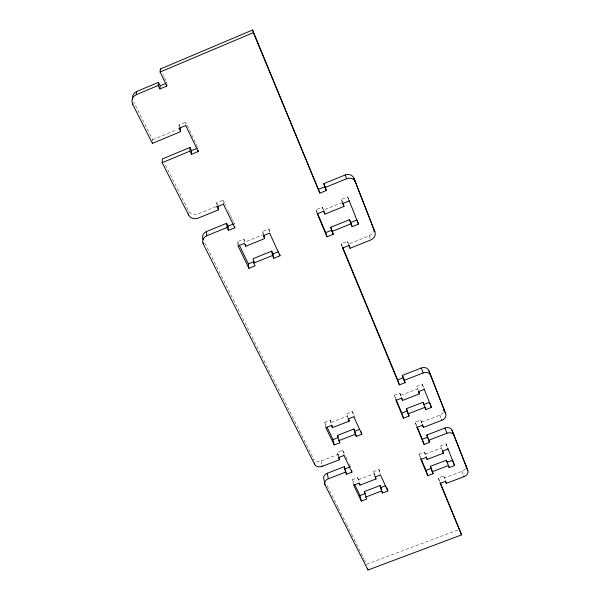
<?xml version="1.0" encoding="UTF-8"?>
<svg xmlns="http://www.w3.org/2000/svg" width="600" height="600" viewBox="0 0 600 600"><rect width="100%" height="100%" fill="white"/><g stroke="black" fill="none" stroke-linecap="round" stroke-linejoin="round"><path stroke-width="0.45" stroke-dasharray="3 2.25" d="M179.01 126.81L179.047 124.86L185.73 122.062L186.517 123.705M166.958 83.273L166.567 82.02M152.61 141.113L152.73 139.762L133.703 102.007M166.553 83.062L166.98 82.883M152.73 139.762L177.127 129.585M216.87 204.81L216.72 202.792L223.11 200.175L224.528 203.145M216.075 206.603L197.775 214.103A7.035 6.465 6.1 0 1 188.535 210.788L164.49 163.087M233.933 223.785L234.322 223.62L233.978 222.9M238.095 245.947L237.608 241.642L243.847 239.108L245.19 241.928L262.207 235.028M263.31 235.718L262.597 231.495L268.86 228.952L270.382 232.282M317.272 213.817L316.058 209.767L322.38 207.202L323.587 210.105L341.685 202.763M342.817 203.452L341.37 199.493L347.715 196.92L348.735 199.485M342.195 246.683L341.228 243.765L347.407 241.282L348.397 243.705M349.83 243.532L369.157 235.763A6.705 6.03 -23.8 0 0 373.358 231.142M325.83 427.575L324.697 422.325L330.233 420.173L331.673 424.11M348.18 418.905L346.868 413.707L352.425 411.548L355.095 417.375M395.985 400.373L394.283 395.303L399.877 393.127L401.692 397.905M418.59 391.597L416.7 386.595L422.317 384.412L423.683 387.825M331.282 422.362L347.888 415.912L346.868 413.707M400.815 395.377L417.615 388.853L416.7 386.595M338.115 455.91L337.29 452.22L342.712 450.127L344.295 453.45M416.543 426.053L415.17 422.183L420.66 420.067L422.13 423.832M313.897 460.567L313.582 458.88A5.843 4.613 -11.8 0 0 321.067 460.957L338.303 454.312L337.29 452.22M421.545 422.228L439.845 415.17A5.91 4.695 -20.4 0 0 443.235 412.395M353.64 485.153L352.343 479.685L357.66 477.653L359.19 482.002M375.075 476.955L373.612 471.54L378.945 469.493L380.873 473.715M420.893 459.412L419.07 454.11L424.44 452.055L425.925 455.88M442.567 451.125L440.572 445.875L445.957 443.812L447.683 448.14M358.612 479.655L374.55 473.558L373.612 471.54M425.303 454.118L441.405 447.952L440.572 445.875M439.507 481.35L438.308 477.998L443.572 475.995L444.382 477.975L461.955 471.293A5.662 4.305 -19.9 0 0 465.668 467.805M457.92 529.972L366.697 564.255L364.605 560.107M204.825 243.112L313.163 458.04M327.18 485.85L337.928 507.173M338.317 507.945L346.043 523.275M346.418 524.025L351.337 533.783M351.705 534.518L364.185 559.275M179.047 124.86L179.933 126.698M216.72 202.792L217.702 204.833M237.608 241.642L238.8 244.11M324.697 422.325L326.288 425.618M352.343 479.685L354.36 483.855M162.847 74.235L163.26 75.105M163.68 75.975L164.093 76.838M164.505 77.707L166.155 81.157M187.297 125.34L198.112 148.575M224.88 203.888L225.233 204.623M225.593 205.365L225.945 206.1M228.06 210.517L228.405 211.252M228.757 211.987L229.11 212.715M229.462 213.45L229.808 214.178M230.16 214.913L230.505 215.64M230.858 216.368L231.555 217.822M231.9 218.55L232.245 219.278M232.597 220.005L232.942 220.733M233.288 221.452L233.632 222.18M345.885 456.765L347.475 460.08M349.455 464.228L350.647 466.717M262.597 231.495L263.91 234.337M316.058 209.767L317.13 212.31M394.283 395.303L395.707 398.685M419.07 454.11L420.518 457.537M341.228 243.765L342.293 246.353M415.17 422.183L416.58 425.588M438.308 477.998L439.688 481.335M341.37 199.493L342.548 202.417M369.157 235.763L370.298 238.627M439.845 415.17L441.105 418.357M461.955 471.293L463.275 474.615M445.957 443.812L447.998 449.048M422.317 384.412L424.252 389.4M347.715 196.92L349.222 200.858M443.572 475.995L445.125 479.978M420.66 420.067L421.95 423.6M424.44 452.055L426.308 457.342M347.407 241.282L348.225 243.653M399.877 393.127L401.625 398.183M322.38 207.202L323.647 211.23M378.945 469.493L380.452 474.9M374.55 473.558L375.038 475.365M352.425 411.548L353.782 416.73M357.66 477.653L358.995 483.105M342.712 450.127L343.567 453.81M366.78 564.607L366.938 565.32M338.303 454.312L338.678 455.985M330.233 420.173L331.41 425.408M321.067 460.957L321.87 465.015M268.86 228.952L269.632 233.16M243.847 239.108L244.388 243.397M234.322 223.62L234.382 224.138M223.11 200.175L223.312 202.433M188.535 210.788L188.535 211.56M185.73 122.062L185.738 123.788"/><path stroke-width="0.9" d="M132.9 103.672L132.773 104.505L152.415 143.385L180.585 131.64L180.33 127.515M180.585 131.64L178.995 128.13M218.167 206.01L218.468 209.835L197.903 218.25A7.095 6.51 5.7 0 1 188.565 214.92L162.165 162.675L162.382 158.91L189.968 147.45L191.505 150.63L191.572 154.32L198.225 151.56L198.18 150.405M132.608 99.21A7.74 7.215 32.1 0 1 136.68 91.515L158.483 82.32L158.22 85.47L159.892 88.935L166.8 86.032L166.868 84.84M159.892 88.935L160.148 85.762L158.483 82.32M166.8 86.032L160.095 72.045L160.343 69.008L252.623 30L319.882 193.163L326.34 190.53L325.103 186.892M152.415 143.385L152.498 142.47M132.773 104.505A7.808 7.275 31.4 0 1 136.192 94.755L136.68 91.515M160.095 72.045L253.327 32.655L252.623 30M136.192 94.755L158.22 85.47M160.148 85.762L165.697 83.422M178.988 128.347L185.745 125.528L185.738 125.093M179.46 128.61L180.623 128.123M162.165 162.675L190.02 151.118L189.968 147.45M191.505 150.63L197.265 148.238M218.468 209.835L217.02 206.85L223.47 204.21L223.425 203.7M203.138 239.767A6.877 6.248 1.6 0 1 206.542 231.495L226.635 223.305L228.03 226.185L228.428 230.4L234.788 227.812L234.645 226.493M326.34 190.53L323.805 183.675L345.195 174.945A6.923 6.42 -26.2 0 1 353.97 178.335L374.88 231.795A6.765 6.067 -23.6 0 1 370.822 239.94L350.017 248.303L348.69 244.98M228.03 226.185L233.145 224.1M318.63 189.262L325.028 186.653M338.903 456.99L339.51 459.697L322.14 466.38A5.887 4.627 -11.9 0 1 314.603 464.303L203.31 244.087A6.945 6.285 1.3 0 1 206.745 235.755L227.025 227.498L226.635 223.305M325.103 187.53L346.702 178.725A6.982 6.465 -26 0 1 355.553 182.137M349.222 200.858L342.817 203.452L344.002 206.392L324.87 214.147L323.647 211.23L317.272 213.817L326.978 236.82L333.263 234.285L330.75 227.288L349.507 219.705L352.163 226.657L358.478 224.108L356.91 220.02L350.655 222.548M279.668 254.048L280.005 255.788L273.772 258.3L272.978 253.935L271.695 251.167L253.17 258.653L253.792 263.062L255.112 265.83L248.903 268.335L238.095 245.947L244.388 243.397L245.745 246.24L264.638 238.583L264.06 235.185M248.903 268.335L248.333 263.888L254.483 261.405M272.978 253.935L278.377 251.752M326.978 236.82L325.695 232.627L331.928 230.108M253.792 263.062L272.483 255.517L271.695 251.167M333.263 234.285L332.077 231.435L351.015 223.792L349.507 219.705M404.197 380.183L405.097 382.68L399.397 384.893L342.638 248.017L348.87 245.513M405.097 382.68L402.36 375.405L421.268 368.032A6.075 4.958 -20.8 0 1 428.76 370.455L445.71 413.775A5.963 4.71 -20.4 0 1 441.87 420.285L423.428 427.388L422.303 424.575M399.397 384.893L397.65 379.905L403.305 377.707L402.36 375.405M404.145 380.362L423.217 372.938A6.127 4.988 -20.8 0 1 430.763 375.368M424.252 389.4L418.59 391.597L419.505 393.87L402.57 400.44L401.625 398.183L395.985 400.373L403.507 418.2L409.08 416.04L407.295 410.918L401.768 413.055L403.507 418.2M339.12 440.168L339.735 442.822L334.222 444.952L325.83 427.575L331.41 425.408L332.46 427.612L349.207 421.118L348.548 418.515M339.735 442.822L337.485 435.368L353.94 429L356.303 436.425L361.83 434.287L361.125 431.655M408.158 413.835L406.38 408.72L423.015 402.278L423.908 404.49L429.457 402.345L431.423 407.408L425.827 409.575L424.935 407.347L408.158 413.835L409.08 416.04M334.222 444.952L333.038 439.627L337.725 437.812M354.938 431.153L359.64 429.338M338.707 440.67L355.298 434.257L353.94 429M339.51 459.697L338.498 457.597L343.957 455.49L343.8 454.815M439.995 482.7L440.235 483.375L445.545 481.357L446.362 483.345L464.07 476.618A5.708 4.32 -19.9 0 0 467.827 470.58L452.025 430.215A5.82 4.545 -20.2 0 0 444.923 428.062L426.787 435.03L429.562 442.357L424.095 444.457L417.007 427.35L422.535 425.22M440.377 482.993L461.595 534.885L368.017 570L325.005 484.89L323.925 479.393A5.752 4.47 -12.3 0 1 327.225 473.287L344.303 466.725L346.545 474.21L351.938 472.14L351.615 470.775M345.293 468.772L349.98 466.972M417.293 427.298L422.235 439.222L427.65 437.138M325.005 484.89A5.798 4.485 -12.3 0 1 328.335 478.763L345.548 472.155L344.303 466.725M426.787 435.03L428.692 440.243L446.97 433.23A5.865 4.56 -20.2 0 1 454.125 435.382M447.998 449.048L442.567 451.125L443.4 453.202L427.17 459.412L426.308 457.342L420.893 459.412L427.785 475.74L433.125 473.7L430.395 466.342L446.355 460.245L447.173 462.278L452.498 460.245L454.56 465.54L449.19 467.58L448.373 465.548L432.285 471.683L430.395 466.342M386.94 487.86L387.817 490.98L382.515 492.998L380.1 485.55L364.305 491.58L366.623 499.058L361.327 501.075L353.64 485.153L358.995 483.105L359.955 485.123L376.02 478.98L375.285 476.272M361.327 501.075L359.993 495.548L365.243 493.545L364.305 491.58M381.015 487.53L385.522 485.805M420.877 458.393L425.933 470.377L431.235 468.353M365.678 497.085L381.593 491.018L380.1 485.55M190.02 151.118L191.572 154.32M227.025 227.498L228.428 230.4M345.548 472.155L346.545 474.21M239.197 244.935L248.333 263.888M327.082 427.268L333.038 439.627M354.757 484.695L359.993 495.548M185.745 125.528L198.225 151.56M223.47 204.21L234.788 227.812M343.957 455.49L351.938 472.14M160.343 69.008L160.762 69.885M337.485 435.368L338.168 436.8M264.638 238.583L263.31 235.718L269.632 233.16L280.005 255.788M272.483 255.517L273.772 258.3M349.207 421.118L348.18 418.905L353.782 416.73L361.83 434.287M355.298 434.257L356.303 436.425M376.02 478.98L375.075 476.955L380.452 474.9L387.817 490.98M381.593 491.018L382.515 492.998M317.49 213.157L325.695 232.627M396.06 399.533L401.768 413.055M406.38 408.72L406.987 410.183M432.285 471.683L433.125 473.7M365.22 207.233L373.38 228.18M373.493 228.435L374.88 231.795M342.653 247.215L397.65 379.905M253.327 32.655L319.882 193.163M440.235 483.375L461.595 534.885M323.805 183.675L324.337 184.98M324.413 185.167L324.87 186.285M428.692 440.243L429.562 442.357M428.76 370.455L445.71 413.775M455.798 439.897L467.827 470.58M351.015 223.792L352.163 226.657M345.195 174.945L346.702 178.725M349.072 200.34L358.478 224.108M424.02 388.68L431.423 407.408M447.683 448.14L454.56 465.54M421.268 368.032L423.217 372.938M441.615 419.64L441.87 420.285M444.923 428.062L446.97 433.23M463.8 475.95L464.07 476.618M353.97 178.335L363.72 203.392M364.02 204.157L364.92 206.468M452.025 430.215L454.35 436.192M454.643 436.935L455.505 439.155M446.355 460.245L449.19 467.58M442.403 450.577L443.4 453.202M423.015 402.278L425.827 409.575M418.56 391.365L419.505 393.87M445.298 480.683L446.362 483.345M342.84 203.212L344.002 206.392M422.595 425.123L423.428 427.388M403.305 377.707L404.085 379.868M422.235 439.222L424.095 444.457M416.775 426.705L417.007 427.35M426.232 456.765L427.17 459.412M348.907 245.108L349.462 246.697M349.553 246.968L350.017 248.303M401.692 397.905L402.57 400.44M425.933 470.377L427.785 475.74M342.457 247.485L342.638 248.017M330.75 227.288L332.077 231.435M323.843 210.915L324.87 214.147M359.572 483.562L359.955 485.123M367.68 568.553L368.017 570M331.868 424.987L332.46 427.612M338.347 456.915L338.498 457.597M327.225 473.287L328.335 478.763M322.005 465.697L322.14 466.38M314.347 462.938L314.603 464.303M245.528 244.515L245.745 246.24M216.96 206.085L217.02 206.85M206.542 231.495L206.745 235.755M203.257 242.73L203.31 244.087M188.558 213.877L188.565 214.92M373.17 227.663A6.705 6.03 -23.8 0 1 373.538 229.905M443.647 408.69A5.91 4.695 -20.4 0 1 443.812 410.933M465.675 465.278A5.662 4.305 -19.9 0 1 465.87 466.043"/></g></svg>
